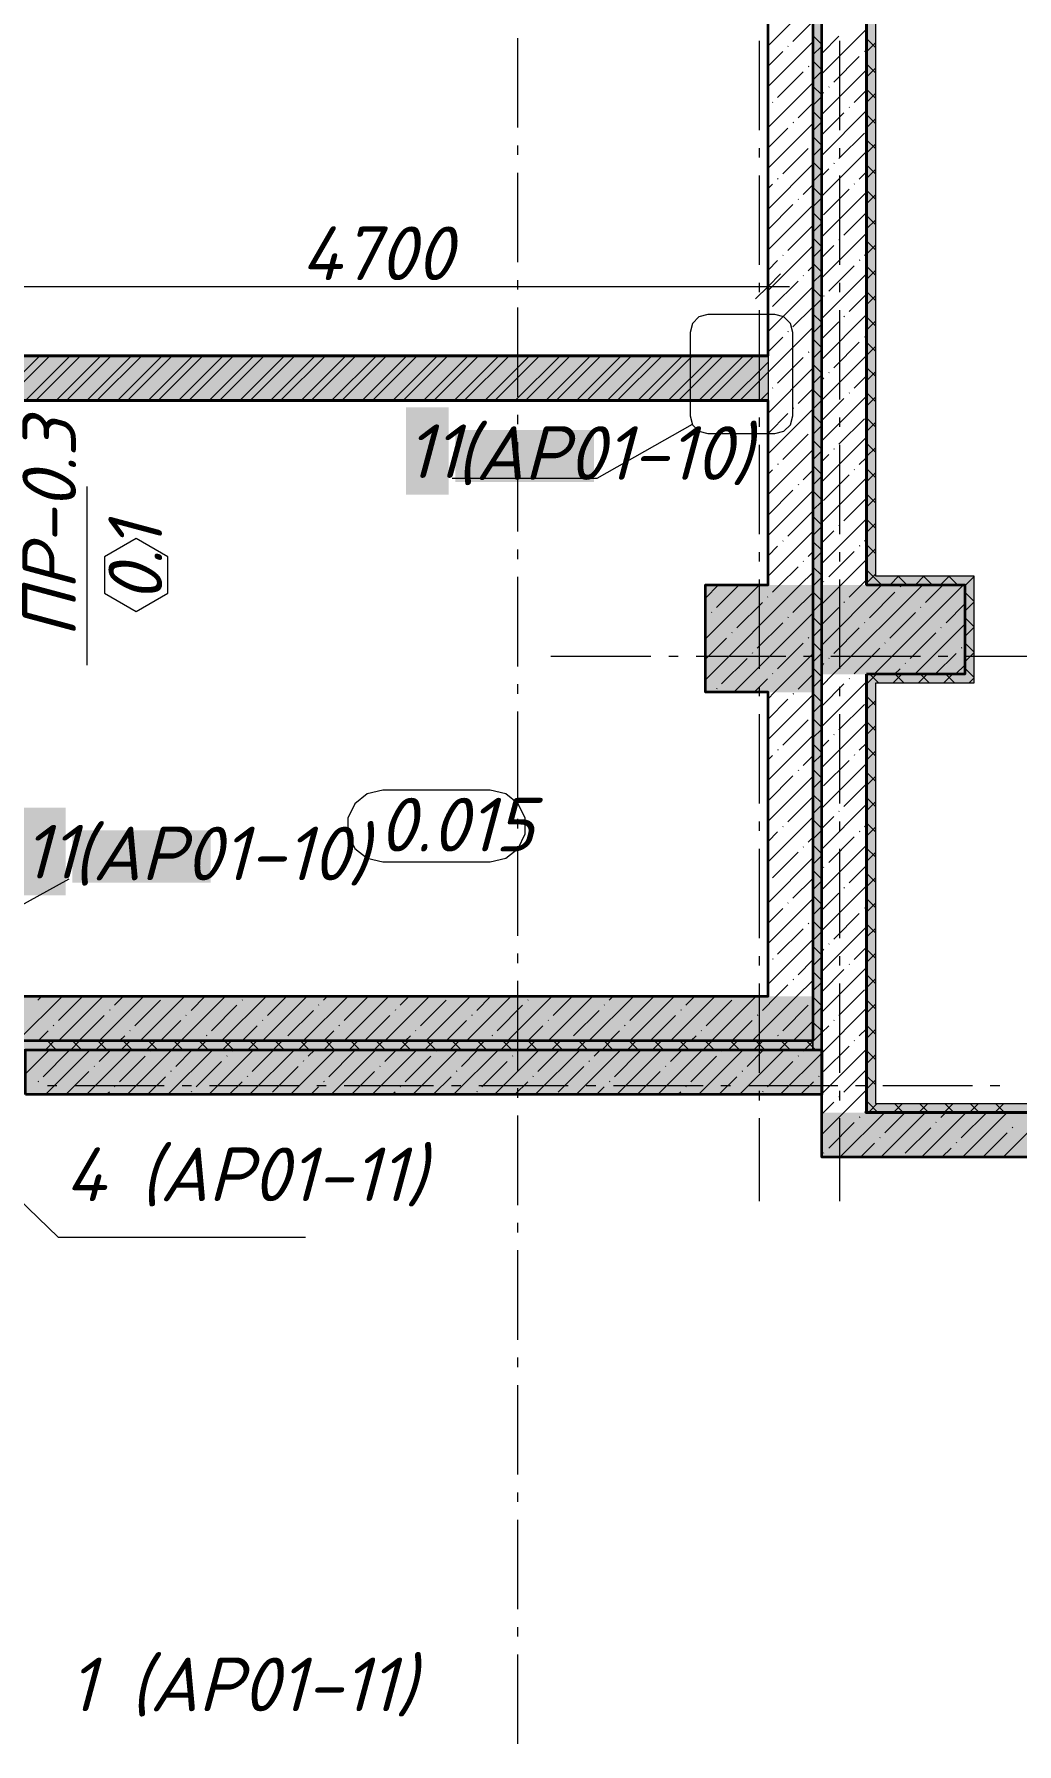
# Model space of a CAD drawing. Header units: millimetres. Extents: x -81576 to 1046824, y -248937 to 691537.
# Drawn here: x 145634 to 151126, y 660662 to 670219 of the extents above; entities that cross this region are included whole.
import ezdxf

# ---------------------------------------------------------------- set-up
doc = ezdxf.new("R2010")
doc.units = ezdxf.units.MM
doc.layers.add('PDF _Геометрия', color=7, linetype='Continuous', true_color=0x1d1d1d)
doc.layers.add('PDF _Сплошная заливка', color=7, linetype='Continuous', true_color=0xffffff)
doc.layers.add('PDF _Текст', color=7, linetype='Continuous')
doc.styles.add('PDF ISOCPEUR Italic', font='isocpeui.ttf')

msp = doc.modelspace()

# ---------------------------------------------------------------- hatches: boundary and pattern name
at = {"layer": 'PDF _Сплошная заливка', "true_color": 0x636466, "transparency": 33554559}
for points in [[(149986, 664541.1), (150036, 664541.1), (150036, 682191.1), (149986, 682191.1)], [(150336, 667140.8), (150336, 672041.1), (150286, 672041.1), (150286, 667140.8)], [(149736, 668171.1), (149736, 668421.1), (145036, 668421.1), (145036, 668171.1)], [(150336, 667140.8), (150886, 667140.8), (150886, 667190.8), (150336, 667190.8)], [(149386, 666540.8), (149986, 666540.8), (149986, 667140.8), (149386, 667140.8)], [(150836, 666640.8), (150836, 667140.8), (150036, 667140.8), (150036, 666640.8)], [(150886, 666590.8), (150886, 667140.8), (150836, 667140.8), (150836, 666590.8)], [(150836, 666590.8), (150836, 666640.8), (150286, 666640.8), (150286, 666590.8)], [(150336, 664241.1), (150336, 666590.8), (150286, 666590.8), (150286, 664241.1)], [(149986, 664591.1), (149986, 664841.1), (145036, 664841.1), (145036, 664591.1)], [(149986, 664541.1), (149986, 664591.1), (145086, 664591.1), (145086, 664541.1)], [(150036, 664291.1), (150036, 664541.1), (145586, 664541.1), (145586, 664291.1)], [(150286, 664191.1), (156086, 664191.1), (156086, 664241.1), (150286, 664241.1)], [(157461, 663941.1), (157461, 664191.1), (150036, 664191.1), (150036, 663941.1)]]:
    msp.add_hatch(color=251, dxfattribs=at).paths.add_polyline_path(points)

# ---------------------------------------------------------------- linework, layer by layer
at = {"layer": 'PDF _Геометрия', "color": 7, "lineweight": 35}
for points in [[(156086, 664241.1), (156086, 666631.1), (156336, 666631.1), (156336, 664191.1), (157336, 664191.1), (157336, 666631.1), (157586, 666631.1), (157586, 664191.1), (163086, 664191.1), (163086, 663941.1), (157461, 663941.1), (150036, 663941.1), (150036, 664191.1), (150036, 666640.8), (150036, 667140.8), (150036, 682440.8)], [(149736, 668421.1), (149736, 681841.1), (149986, 681841.1), (149986, 667140.8), (149986, 666540.8), (149986, 664841.1), (149986, 664591.1), (145036, 664591.1), (145036, 664541.1), (145036, 664291.1), (142386, 664291.1), (142386, 664541.1), (144786, 664541.1), (144786, 664841.1)], [(150286, 672041.1), (150286, 667140.8), (150836, 667140.8), (150836, 666640.8), (150286, 666640.8)], [(145036, 664841.1), (149736, 664841.1), (149736, 666540.8), (149386, 666540.8), (149386, 667140.8), (149736, 667140.8), (149736, 668171.1)], [(150286, 666590.8), (150286, 664241.1)], [(150286, 664191.1), (156086, 664191.1)]]:
    msp.add_lwpolyline(points, dxfattribs=at)
at = {"layer": 'PDF _Геометрия', "color": 7, "lineweight": 13}
for points in [[(150036, 664541.1), (149986, 664541.1), (149986, 682191.1), (150036, 682191.1)], [(145086, 664541.1), (145086, 664591.1), (149986, 664591.1), (149986, 664541.1)]]:
    msp.add_lwpolyline(points, close=True, dxfattribs=at)
for points in [[(150336, 674491.1), (150336, 672641.1), (150886, 672641.1), (150886, 672591.1), (150886, 672041.1), (150836, 672041.1), (150336, 672041.1), (150336, 667190.8), (150886, 667190.8), (150886, 667140.8), (150886, 666590.8), (150836, 666590.8), (150336, 666590.8), (150336, 664241.1), (156086, 664241.1), (156086, 666881.1), (156586, 666881.1), (156586, 666931.1), (156586, 667440.8), (157086, 667440.8), (157086, 666881.1)], [(150286, 666640.8), (150836, 666640.8), (150836, 667140.8), (150336, 667140.8), (150286, 667140.8)]]:
    msp.add_lwpolyline(points, dxfattribs=at)
at = {"layer": 'PDF _Геометрия', "color": 7, "lineweight": 40}
for points in [[(150286, 667140.8), (150286, 672041.1), (150286, 672091.1)], [(156086, 664241.1), (156086, 664191.1), (150286, 664191.1), (150286, 664241.1), (150286, 666590.8), (150286, 666640.8)]]:
    msp.add_lwpolyline(points, dxfattribs=at)
at = {"layer": 'PDF _Геометрия', "lineweight": 9}
for points in [[(149986, 670404.2), (149736, 670154.2)], [(149986, 670290.2), (149875.1, 670179.3)], [(150286, 670248), (150036, 669998)], [(149986, 670176.1), (149736, 669926.1)], [(149849, 670153.1), (149846.6, 670150.8)], [(149986, 670212.3), (150036, 670162.3)], [(150036, 670153.2), (149986, 670103.2)], [(150131.7, 670207.8), (150036, 670112.1)], [(150286, 670195.2), (150336, 670145.2)], [(150336, 670170.3), (150286, 670120.3)], [(149818.1, 670122.3), (149736, 670040.2)], [(149986, 670070.9), (150036, 670020.9)], [(150245.8, 670093.7), (150103.2, 669951.2)], [(150276.7, 670124.6), (150274.3, 670122.3)], [(149932.1, 670008.2), (149789.6, 669865.6)], [(149963, 670039.1), (149960.7, 670036.7)], [(150036, 670011.7), (149986, 669961.8)], [(150286, 670019.9), (150036, 669769.9)], [(150286, 670053.8), (150336, 670003.8)], [(150336, 670028.9), (150286, 669978.9)], [(149986, 669948), (149736, 669698)], [(149986, 669929.5), (150036, 669879.5)], [(150036, 669870.3), (149986, 669820.3)], [(150046.2, 669894.2), (150036, 669884)], [(150077.1, 669925), (150074.7, 669922.7)], [(150286, 669905.9), (150217.3, 669837.1)], [(150286, 669912.3), (150336, 669862.3)], [(150336, 669887.5), (150286, 669837.5)], [(149763.4, 669839.5), (149761.1, 669837.1)], [(149986, 669834), (149903.6, 669751.6)], [(149986, 669788.1), (150036, 669738.1)], [(150286, 669791.8), (150036, 669541.8)], [(150160.2, 669780.1), (150036, 669655.9)], [(150191.1, 669811), (150188.8, 669808.6)], [(150286, 669770.9), (150336, 669720.9)], [(149986, 669719.9), (149736, 669469.9)], [(149846.6, 669694.6), (149736, 669584)], [(149877.5, 669725.4), (149875.1, 669723.1)], [(150036, 669728.9), (149986, 669678.9)], [(150336, 669746.1), (150286, 669696.1)], [(149960.7, 669580.5), (149818.1, 669438)], [(149986, 669646.6), (150036, 669596.6)], [(150036, 669587.5), (149986, 669537.5)], [(150274.3, 669666.1), (150131.7, 669523.5)], [(150286, 669629.5), (150336, 669579.5)], [(150336, 669604.6), (150286, 669554.6)], [(149986, 669491.8), (149736, 669241.8)], [(149986, 669505.2), (150036, 669455.2)], [(150286, 669563.7), (150036, 669313.7)], [(150105.6, 669497.3), (150103.2, 669495)], [(150286, 669488.1), (150336, 669438.1)], [(149792, 669411.8), (149789.6, 669409.4)], [(150036, 669446.1), (149986, 669396.1)], [(150074.7, 669466.5), (150036, 669427.8)], [(150286, 669449.7), (150245.8, 669409.4)], [(150336, 669463.2), (150286, 669413.2)], [(149761.1, 669380.9), (149736, 669355.9)], [(149906, 669297.8), (149903.6, 669295.4)], [(149986, 669377.8), (149932.1, 669323.9)], [(149986, 669363.8), (150036, 669313.8)], [(150036, 669304.6), (149986, 669254.6)], [(150286, 669335.6), (150036, 669085.6)], [(150188.8, 669352.4), (150046.2, 669209.9)], [(150219.6, 669383.3), (150217.3, 669380.9)], [(150286, 669346.6), (150336, 669296.6)], [(150336, 669321.8), (150286, 669271.8)], [(149875.1, 669266.9), (149736, 669127.8)], [(149986, 669263.7), (149736, 669013.7)], [(149986, 669222.4), (150036, 669172.4)], [(150286, 669221.6), (150160.2, 669095.8)], [(150286, 669205.2), (150336, 669155.2)], [(149986, 669149.7), (149846.6, 669010.3)], [(150036, 669163.2), (149986, 669113.2)], [(150286, 669107.5), (150036, 668857.5)], [(150336, 669180.4), (150286, 669130.4)], [(149986, 669035.6), (149736, 668785.6)], [(149986, 669081), (150036, 669031)], [(150036, 669021.8), (149986, 668971.8)], [(150103.2, 669038.8), (150036, 668971.6)], [(150134.1, 669069.7), (150131.7, 669067.3)], [(150286, 669063.8), (150336, 669013.8)], [(150336, 669039), (150286, 668989)], [(149789.6, 668953.2), (149736, 668899.7)], [(149820.5, 668984.1), (149818.1, 668981.8)], [(149986, 668921.6), (149960.7, 668896.2)], [(149986, 668939.5), (150036, 668889.5)], [(150217.3, 668924.7), (150074.7, 668782.2)], [(150248.1, 668955.6), (150245.8, 668953.2)], [(150286, 668993.5), (150274.3, 668981.8)], [(150286, 668922.4), (150336, 668872.4)], [(149903.6, 668839.2), (149761.1, 668696.6)], [(149934.5, 668870.1), (149932.1, 668867.7)], [(150036, 668880.4), (149986, 668830.4)], [(150286, 668879.4), (150036, 668629.4)], [(150336, 668897.5), (150286, 668847.5)], [(149986, 668807.5), (149736, 668557.5)], [(149986, 668798.1), (150036, 668748.1)], [(150036, 668739), (149986, 668689)], [(150048.6, 668756), (150046.2, 668753.7)], [(150286, 668765.4), (150188.8, 668668.1)], [(150286, 668781), (150336, 668731)], [(150336, 668756.1), (150286, 668706.1)], [(149986, 668693.5), (149875.1, 668582.6)], [(149986, 668656.7), (150036, 668606.7)], [(150286, 668651.3), (150036, 668401.3)], [(150162.6, 668642), (150160.2, 668639.6)], [(150286, 668639.5), (150336, 668589.5)], [(149986, 668579.4), (149736, 668329.4)], [(149849, 668556.4), (149846.6, 668554.1)], [(150036, 668597.5), (149986, 668547.5)], [(150131.7, 668611.1), (150036, 668515.4)], [(150276.7, 668527.9), (150274.3, 668525.6)], [(150336, 668614.7), (150286, 668564.7)], [(149818.1, 668525.6), (149736, 668443.5)], [(149963, 668442.4), (149960.7, 668440)], [(149986, 668515.3), (150036, 668465.3)], [(150036, 668456.1), (149986, 668406.1)], [(150245.8, 668497), (150103.2, 668354.5)], [(150286, 668498.1), (150336, 668448.1)], [(150336, 668473.3), (150286, 668423.3)], [(149986, 668351.3), (149736, 668101.3)], [(149932.1, 668411.5), (149789.6, 668268.9)], [(149986, 668373.9), (150036, 668323.9)], [(150286, 668423.2), (150036, 668173.2)], [(150286, 668356.7), (150336, 668306.7)], [(149763.4, 668242.8), (149761.1, 668240.4)], [(150036, 668314.7), (149986, 668264.7)], [(150046.2, 668297.5), (150036, 668287.3)], [(150077.1, 668328.3), (150074.7, 668326)], [(150286, 668309.2), (150217.3, 668240.4)], [(150336, 668331.8), (150286, 668281.9)], [(149986, 668237.3), (149903.6, 668154.9)], [(149986, 668232.4), (150036, 668182.4)], [(150036, 668173.3), (149986, 668123.3)], [(150286, 668195.1), (150036, 667945.1)], [(150160.2, 668183.4), (150036, 668059.2)], [(150191.1, 668214.3), (150188.8, 668211.9)], [(150286, 668215.3), (150336, 668165.3)], [(150336, 668190.4), (150286, 668140.4)], [(149986, 668123.2), (149736, 667873.2)], [(149846.6, 668097.9), (149736, 667987.3)], [(149877.5, 668128.8), (149875.1, 668126.4)], [(149986, 668091), (150036, 668041)], [(150274.3, 668069.4), (150131.7, 667926.8)], [(150286, 668073.9), (150336, 668023.9)], [(149960.7, 667983.8), (149818.1, 667841.3)], [(150036, 668031.8), (149986, 667981.8)], [(150286, 667967), (150036, 667717)], [(150336, 668049), (150286, 667999)], [(149986, 667895.1), (149736, 667645.1)], [(149986, 667949.6), (150036, 667899.6)], [(150036, 667890.4), (149986, 667840.4)], [(150074.7, 667869.8), (150036, 667831.1)], [(150105.6, 667900.7), (150103.2, 667898.3)], [(150286, 667932.4), (150336, 667882.4)], [(150336, 667907.6), (150286, 667857.6)], [(149761.1, 667784.2), (149736, 667759.2)], [(149792, 667815.1), (149789.6, 667812.8)], [(149986, 667781.1), (149932.1, 667727.2)], [(149986, 667808.2), (150036, 667758.2)], [(150219.6, 667786.6), (150217.3, 667784.2)], [(150286, 667853), (150245.8, 667812.8)], [(150286, 667791), (150336, 667741)], [(150336, 667766.2), (150286, 667716.2)], [(149875.1, 667670.2), (149736, 667531.1)], [(149906, 667701.1), (149903.6, 667698.7)], [(150036, 667749), (149986, 667699)], [(150286, 667738.9), (150036, 667488.9)], [(150188.8, 667755.7), (150046.2, 667613.2)], [(149986, 667667), (149736, 667417)], [(149986, 667666.7), (150036, 667616.7)], [(150036, 667607.6), (149986, 667557.6)], [(150286, 667624.9), (150160.2, 667499.1)], [(150286, 667649.6), (150336, 667599.6)], [(150336, 667624.7), (150286, 667574.7)], [(149986, 667553), (149846.6, 667413.6)], [(149986, 667525.3), (150036, 667475.3)], [(150286, 667510.8), (150036, 667260.8)], [(150286, 667508.2), (150336, 667458.2)], [(150336, 667483.3), (150286, 667433.3)], [(149986, 667438.9), (149736, 667188.9)], [(149820.5, 667387.4), (149818.1, 667385.1)], [(150036, 667466.2), (149986, 667416.2)], [(149986, 667383.9), (150036, 667333.9)], [(150103.2, 667442.1), (150036, 667374.9)], [(150134.1, 667473), (150131.7, 667470.6)], [(150286, 667396.8), (150274.3, 667385.1)], [(149789.6, 667356.6), (149736, 667303)], [(149986, 667324.9), (149960.7, 667299.5)], [(150036, 667324.7), (149986, 667274.7)], [(150217.3, 667328), (150074.7, 667185.5)], [(150248.1, 667358.9), (150245.8, 667356.6)], [(150286, 667366.7), (150336, 667316.7)], [(150336, 667341.9), (150286, 667291.9)], [(149986, 667210.8), (149915.9, 667140.8), (149386, 666610.8)], [(149903.6, 667242.5), (149801.9, 667140.8), (149761.1, 667099.9)], [(149934.5, 667273.4), (149932.1, 667271)], [(149986, 667242.5), (150036, 667192.5)], [(150286, 667282.7), (150144, 667140.8), (150036, 667032.7)], [(150286, 667225.3), (150336, 667175.3), (150370.6, 667140.8)], [(150336, 667200.5), (150286, 667150.5)], [(150467.7, 667190.8), (150417.7, 667140.8)], [(150462, 667190.8), (150512, 667140.8)], [(150609.1, 667190.8), (150559.1, 667140.8)], [(150603.4, 667190.8), (150653.4, 667140.8)], [(150750.6, 667190.8), (150700.6, 667140.8)], [(150744.8, 667190.8), (150794.8, 667140.8)], [(149459.7, 667140.8), (149386, 667067)], [(149687.8, 667140.8), (149386, 666838.9)], [(149573.8, 667140.8), (149447.4, 667014.4)], [(149986, 667096.8), (149875.1, 666985.9)], [(150036, 667183.3), (149986, 667133.3)], [(149986, 667101.1), (150036, 667051.1)], [(150600.2, 667140.8), (150100.2, 666640.8), (150036, 666576.5)], [(150372.1, 667140.8), (150036, 666804.6)], [(150048.6, 667159.3), (150046.2, 667157)], [(150286, 667168.7), (150258.1, 667140.8), (150188.8, 667071.4)], [(150445.4, 667099.9), (150302.8, 666957.4)], [(150828.3, 667140.8), (150328.3, 666640.8)], [(150476.2, 667130.8), (150473.9, 667128.5)], [(150714.3, 667140.8), (150616.4, 667042.9)], [(150886, 667184.8), (150842, 667140.8), (150836, 667134.8)], [(150836, 667099.6), (150886, 667049.6)], [(149704, 667042.9), (149561.5, 666900.4)], [(149734.9, 667073.8), (149732.6, 667071.4)], [(150036, 667041.9), (149986, 666991.9)], [(150131.7, 667014.4), (150036, 666918.7)], [(150162.6, 667045.3), (150160.2, 667042.9)], [(150590.3, 667016.8), (150587.9, 667014.4)], [(150836, 667034.4), (150730.5, 666928.9)], [(150886, 667043.4), (150836, 666993.4)], [(149390.4, 666957.4), (149386, 666953)], [(149421.3, 666988.3), (149418.9, 666985.9)], [(149986, 666982.7), (149544, 666540.8)], [(149818.1, 666928.9), (149675.5, 666786.3)], [(149849, 666959.8), (149846.6, 666957.4)], [(149986, 666959.6), (150036, 666909.6)], [(150276.7, 666931.2), (150274.3, 666928.9)], [(150559.4, 666985.9), (150416.9, 666843.3)], [(150836, 666920.3), (150556.4, 666640.8)], [(150704.3, 666902.7), (150702, 666900.4)], [(150836, 666958.2), (150886, 666908.2)], [(149504.5, 666843.3), (149386, 666724.9)], [(149535.3, 666874.2), (149533, 666871.8)], [(149932.1, 666814.8), (149789.6, 666672.3)], [(149963, 666845.7), (149960.7, 666843.3)], [(150036, 666900.5), (149986, 666850.5)], [(149986, 666818.2), (150036, 666768.2)], [(150245.8, 666900.4), (150103.2, 666757.8)], [(150390.7, 666817.2), (150388.3, 666814.8)], [(150673.5, 666871.8), (150530.9, 666729.3)], [(150886, 666902), (150836, 666851.9)], [(150836, 666816.7), (150886, 666766.7)], [(149618.5, 666729.3), (149475.9, 666586.7)], [(149649.4, 666760.2), (149647, 666757.8)], [(149986, 666754.6), (149772.1, 666540.8), (149736, 666504.6)], [(150036, 666759.1), (149986, 666709.1)], [(150077.1, 666731.7), (150074.7, 666729.3)], [(150359.8, 666786.3), (150217.3, 666643.7)], [(150787.5, 666757.8), (150670.5, 666640.8)], [(150818.4, 666788.7), (150816, 666786.3)], [(150886, 666760.5), (150836, 666710.5)], [(149763.4, 666646.1), (149761.1, 666643.7)], [(149986, 666640.6), (149903.6, 666558.2)], [(149986, 666676.8), (150036, 666626.8)], [(150036, 666617.6), (149986, 666567.6)], [(150046.2, 666700.8), (150036, 666690.6)], [(150191.1, 666617.6), (150188.8, 666615.2)], [(150342, 666640.8), (150292, 666590.8), (150286, 666584.8)], [(150304.9, 666640.8), (150354.9, 666590.8)], [(150483.4, 666640.8), (150433.4, 666590.8)], [(150473.9, 666672.3), (150442.4, 666640.8)], [(150446.3, 666640.8), (150496.3, 666590.8)], [(150504.8, 666703.1), (150502.4, 666700.8)], [(150624.8, 666640.8), (150574.8, 666590.8)], [(150587.7, 666640.8), (150637.7, 666590.8)], [(150766.2, 666640.8), (150716.2, 666590.8)], [(150729.2, 666640.8), (150779.2, 666590.8)], [(150836, 666692.2), (150784.5, 666640.8)], [(150836, 666675.3), (150886, 666625.3)], [(150886, 666619.1), (150857.7, 666590.8)], [(149449.8, 666560.6), (149447.4, 666558.2)], [(149732.6, 666615.2), (149658.1, 666540.8)], [(149986, 666526.5), (149736, 666276.5)], [(149877.5, 666532.1), (149875.1, 666529.7)], [(149986, 666535.4), (150036, 666485.4)], [(150286, 666598.4), (150036, 666348.4)], [(150160.2, 666586.7), (150036, 666462.5)], [(149846.6, 666501.2), (149736, 666390.6)], [(150036, 666476.2), (149986, 666426.2)], [(150274.3, 666472.7), (150131.7, 666330.1)], [(150286, 666518.2), (150336, 666468.2)], [(150336, 666493.4), (150286, 666443.4)], [(149960.7, 666387.1), (149818.1, 666244.6)], [(149986, 666394), (150036, 666344)], [(150036, 666334.8), (149986, 666284.8)], [(150286, 666370.3), (150036, 666120.3)], [(150286, 666376.8), (150336, 666326.8)], [(150336, 666351.9), (150286, 666302)], [(149986, 666298.4), (149736, 666048.4)], [(149986, 666252.5), (150036, 666202.5)], [(150074.7, 666273.1), (150036, 666234.4)], [(150105.6, 666304), (150103.2, 666301.6)], [(150286, 666256.3), (150245.8, 666216.1)], [(150286, 666235.4), (150336, 666185.4)], [(149761.1, 666187.5), (149736, 666162.5)], [(149792, 666218.4), (149789.6, 666216.1)], [(149986, 666184.4), (149932.1, 666130.5)], [(150036, 666193.4), (149986, 666143.4)], [(150286, 666142.2), (150036, 665892.2)], [(150188.8, 666159), (150046.2, 666016.5)], [(150219.6, 666189.9), (150217.3, 666187.5)], [(150336, 666210.5), (150286, 666160.5)], [(149875.1, 666073.5), (149736, 665934.4)], [(149986, 666070.3), (149736, 665820.3)], [(149906, 666104.4), (149903.6, 666102)], [(149986, 666111.1), (150036, 666061.1)], [(150036, 666052), (149986, 666001.9)], [(150286, 666094), (150336, 666044)], [(150336, 666069.1), (150286, 666019.1)], [(149986, 665956.3), (149846.6, 665816.9)], [(149986, 665969.7), (150036, 665919.7)], [(150286, 666028.2), (150160.2, 665902.4)], [(150286, 665952.5), (150336, 665902.5)], [(150036, 665910.5), (149986, 665860.5)], [(150286, 665914.1), (150036, 665664.1)], [(150134.1, 665876.3), (150131.7, 665873.9)], [(150336, 665927.7), (150286, 665877.7)], [(149986, 665842.2), (149736, 665592.2)], [(149789.6, 665759.9), (149736, 665706.3)], [(149820.5, 665790.7), (149818.1, 665788.4)], [(149986, 665828.3), (150036, 665778.3)], [(150036, 665769.1), (149986, 665719.1)], [(150103.2, 665845.4), (150036, 665778.2)], [(150248.1, 665762.2), (150245.8, 665759.9)], [(150286, 665800.1), (150274.3, 665788.4)], [(150286, 665811.1), (150336, 665761.1)], [(150336, 665786.3), (150286, 665736.3)], [(149934.5, 665676.7), (149932.1, 665674.3)], [(149986, 665728.2), (149960.7, 665702.8)], [(149986, 665686.8), (150036, 665636.8)], [(150286, 665686), (150036, 665436)], [(150217.3, 665731.4), (150074.7, 665588.8)], [(150286, 665669.7), (150336, 665619.7)], [(149986, 665614.1), (149736, 665364.1)], [(149903.6, 665645.8), (149761.1, 665503.3)], [(150036, 665627.7), (149986, 665577.7)], [(150286, 665572), (150188.8, 665474.7)], [(150336, 665644.8), (150286, 665594.8)], [(149986, 665500.1), (149875.1, 665389.2)], [(149986, 665545.4), (150036, 665495.4)], [(150036, 665486.3), (149986, 665436.3)], [(150048.6, 665562.6), (150046.2, 665560.3)], [(150286, 665528.3), (150336, 665478.3)], [(150336, 665503.4), (150286, 665453.4)], [(149986, 665386), (149736, 665136)], [(149986, 665404), (150036, 665354)], [(150286, 665457.9), (150036, 665207.9)], [(150131.7, 665417.7), (150036, 665322)], [(150162.6, 665448.6), (150160.2, 665446.2)], [(150286, 665386.8), (150336, 665336.8)], [(149818.1, 665332.2), (149736, 665250.1)], [(149849, 665363.1), (149846.6, 665360.7)], [(150036, 665344.8), (149986, 665294.8)], [(150245.8, 665303.7), (150103.2, 665161.1)], [(150276.7, 665334.5), (150274.3, 665332.2)], [(150336, 665362), (150286, 665312)], [(149932.1, 665218.1), (149789.6, 665075.6)], [(149963, 665249), (149960.7, 665246.6)], [(149986, 665262.6), (150036, 665212.6)], [(150036, 665203.4), (149986, 665153.4)], [(150286, 665229.8), (150036, 664979.8)], [(150286, 665245.4), (150336, 665195.4)], [(150336, 665220.6), (150286, 665170.6)], [(149986, 665157.9), (149736, 664907.9)], [(149986, 665121.2), (150036, 665071.2)], [(150046.2, 665104.1), (150036, 665093.9)], [(150077.1, 665135), (150074.7, 665132.6)], [(150286, 665115.8), (150217.3, 665047.1)], [(150286, 665104), (150336, 665054)], [(149763.4, 665049.4), (149761.1, 665047.1)], [(149986, 665043.9), (149903.6, 664961.5)], [(150036, 665062), (149986, 665012)], [(150286, 665001.7), (150036, 664751.7)], [(150191.1, 665020.9), (150188.8, 665018.5)], [(150336, 665079.2), (150286, 665029.2)], [(149986, 664929.8), (149897.3, 664841.1), (149647.3, 664591.1)], [(149846.6, 664904.5), (149783.2, 664841.1), (149704, 664761.9)], [(149877.5, 664935.4), (149875.1, 664933)], [(149986, 664979.7), (150036, 664929.7)], [(150036, 664920.6), (149986, 664870.6)], [(150160.2, 664990), (150036, 664865.8)], [(150286, 664962.6), (150336, 664912.6)], [(150336, 664937.7), (150286, 664887.7)], [(145791.5, 664841.1), (145541.5, 664591.1)], [(145677.4, 664841.1), (145655.3, 664819)], [(145905.5, 664841.1), (145769.3, 664704.9)], [(146019.6, 664841.1), (145769.6, 664591.1)], [(146247.7, 664841.1), (145997.7, 664591.1)], [(146133.6, 664841.1), (146083, 664790.4)], [(146339.6, 664819), (146197, 664676.4)], [(146475.8, 664841.1), (146225.8, 664591.1)], [(146703.9, 664841.1), (146453.9, 664591.1)], [(146589.8, 664841.1), (146510.7, 664761.9)], [(146932, 664841.1), (146682, 664591.1)], [(146798.2, 664821.3), (146795.8, 664819)], [(147160.1, 664841.1), (146910.1, 664591.1)], [(147046, 664841.1), (146938.3, 664733.4)], [(147388.2, 664841.1), (147138.2, 664591.1)], [(147274.1, 664841.1), (147252, 664819)], [(147502.2, 664841.1), (147366, 664704.9)], [(147616.3, 664841.1), (147366.3, 664591.1)], [(147844.4, 664841.1), (147594.4, 664591.1)], [(147730.3, 664841.1), (147679.7, 664790.4)], [(147936.3, 664819), (147793.7, 664676.4)], [(148072.5, 664841.1), (147822.5, 664591.1)], [(148300.6, 664841.1), (148050.6, 664591.1)], [(148186.5, 664841.1), (148107.4, 664761.9)], [(148528.7, 664841.1), (148278.7, 664591.1)], [(148394.8, 664821.3), (148392.5, 664819)], [(148756.8, 664841.1), (148506.8, 664591.1)], [(148642.7, 664841.1), (148535, 664733.4)], [(148984.9, 664841.1), (148734.9, 664591.1)], [(148870.8, 664841.1), (148848.7, 664819)], [(149098.9, 664841.1), (148962.7, 664704.9)], [(149213, 664841.1), (148963, 664591.1)], [(149441.1, 664841.1), (149191.1, 664591.1)], [(149327, 664841.1), (149276.4, 664790.4)], [(149533, 664819), (149390.4, 664676.4)], [(149669.2, 664841.1), (149419.2, 664591.1)], [(149986, 664838.3), (150036, 664788.3)], [(150274.3, 664876), (150131.7, 664733.4)], [(150286, 664821.2), (150336, 664771.2)], [(146026, 664733.4), (145883.6, 664591.1)], [(146056.8, 664764.3), (146054.5, 664761.9)], [(146453.6, 664704.9), (146339.8, 664591.1)], [(146484.5, 664735.8), (146482.2, 664733.4)], [(146767.3, 664790.4), (146624.7, 664647.9)], [(146912.2, 664707.3), (146909.8, 664704.9)], [(147195, 664761.9), (147052.4, 664619.4)], [(147225.8, 664792.8), (147223.5, 664790.4)], [(147622.6, 664733.4), (147480.3, 664591.1)], [(147653.5, 664764.3), (147651.2, 664761.9)], [(148050.3, 664704.9), (147936.5, 664591.1)], [(148081.2, 664735.8), (148078.8, 664733.4)], [(148364, 664790.4), (148221.4, 664647.9)], [(148508.9, 664707.3), (148506.5, 664704.9)], [(148791.7, 664761.9), (148649.1, 664619.4)], [(148822.5, 664792.8), (148820.2, 664790.4)], [(149219.3, 664733.4), (149077, 664591.1)], [(149250.2, 664764.3), (149247.8, 664761.9)], [(149647, 664704.9), (149533.2, 664591.1)], [(149677.9, 664735.8), (149675.5, 664733.4)], [(150286, 664773.6), (150036, 664523.7), (149803.5, 664291.1)], [(149960.7, 664790.4), (149818.1, 664647.9)], [(150036, 664779.2), (149986, 664729.2)], [(150105.6, 664707.3), (150103.2, 664704.9)], [(150336, 664796.3), (150286, 664746.3)], [(145712.3, 664647.9), (145655.5, 664591.1)], [(145743.2, 664678.8), (145740.8, 664676.4)], [(146140, 664619.4), (146111.7, 664591.1)], [(146170.9, 664650.3), (146168.5, 664647.9)], [(146598.6, 664621.7), (146596.2, 664619.4)], [(146881.3, 664676.4), (146796, 664591.1)], [(147309, 664647.9), (147252.2, 664591.1)], [(147339.9, 664678.8), (147337.5, 664676.4)], [(147736.7, 664619.4), (147708.4, 664591.1)], [(147767.6, 664650.3), (147765.2, 664647.9)], [(148195.3, 664621.7), (148192.9, 664619.4)], [(148478, 664676.4), (148392.7, 664591.1)], [(148905.7, 664647.9), (148848.9, 664591.1)], [(148936.6, 664678.8), (148934.2, 664676.4)], [(149333.4, 664619.4), (149305.1, 664591.1)], [(149364.3, 664650.3), (149361.9, 664647.9)], [(149792, 664621.7), (149789.6, 664619.4)], [(149986, 664701.7), (149875.4, 664591.1)], [(150036, 664637.7), (149986, 664587.7), (149939.4, 664541.1)], [(149986, 664696.9), (150036, 664646.9)], [(150074.7, 664676.4), (150036, 664637.7)], [(150286, 664659.6), (150245.8, 664619.4)], [(150286, 664679.7), (150336, 664629.7)], [(150336, 664654.9), (150286, 664604.9)], [(145719.6, 664541.1), (145586, 664407.5), (145219.6, 664041.1)], [(145826.4, 664533.8), (145683.8, 664391.3)], [(145746.7, 664591.1), (145696.7, 664541.1)], [(145947.7, 664541.1), (145697.7, 664291.1)], [(145707.7, 664591.1), (145757.7, 664541.1)], [(145888.2, 664591.1), (145838.2, 664541.1)], [(145849.2, 664591.1), (145899.2, 664541.1)], [(146175.8, 664541.1), (145925.8, 664291.1)], [(146029.6, 664591.1), (145979.6, 664541.1)], [(145990.6, 664591.1), (146040.6, 664541.1)], [(146061.7, 664541.1), (145997.4, 664476.8)], [(146171, 664591.1), (146121, 664541.1)], [(146132, 664591.1), (146182, 664541.1)], [(146403.9, 664541.1), (146153.9, 664291.1)], [(146312.4, 664591.1), (146262.4, 664541.1)], [(146273.4, 664591.1), (146323.4, 664541.1)], [(146284.9, 664536.2), (146282.6, 664533.8)], [(146632, 664541.1), (146382, 664291.1)], [(146453.8, 664591.1), (146403.8, 664541.1)], [(146414.8, 664591.1), (146464.8, 664541.1)], [(146517.9, 664541.1), (146425.1, 664448.3)], [(146595.3, 664591.1), (146545.3, 664541.1)], [(146556.3, 664591.1), (146606.3, 664541.1)], [(146860.1, 664541.1), (146610.1, 664291.1)], [(146736.7, 664591.1), (146686.7, 664541.1)], [(146697.7, 664591.1), (146747.7, 664541.1)], [(146746, 664541.1), (146738.8, 664533.8)], [(146878.1, 664591.1), (146828.1, 664541.1)], [(147088.2, 664541.1), (146838.2, 664291.1)], [(146839.1, 664591.1), (146889.1, 664541.1)], [(146974.1, 664541.1), (146852.8, 664419.8)], [(147019.5, 664591.1), (146969.5, 664541.1)], [(146980.5, 664591.1), (147030.5, 664541.1)], [(147026.3, 664593.2), (147024.1, 664591.1)], [(147316.3, 664541.1), (147066.3, 664291.1)], [(147161, 664591.1), (147111, 664541.1)], [(147121.9, 664591.1), (147171.9, 664541.1)], [(147202.2, 664541.1), (147166.4, 664505.3)], [(147302.4, 664591.1), (147252.4, 664541.1)], [(147263.4, 664591.1), (147313.4, 664541.1)], [(147423.1, 664533.8), (147280.5, 664391.3)], [(147544.4, 664541.1), (147294.4, 664291.1)], [(147443.8, 664591.1), (147393.8, 664541.1)], [(147404.8, 664591.1), (147454.8, 664541.1)], [(147772.5, 664541.1), (147522.5, 664291.1)], [(147585.2, 664591.1), (147535.2, 664541.1)], [(147546.2, 664591.1), (147596.2, 664541.1)], [(147658.4, 664541.1), (147594.1, 664476.8)], [(147726.6, 664591.1), (147676.6, 664541.1)], [(147687.6, 664591.1), (147737.6, 664541.1)], [(148000.6, 664541.1), (147750.6, 664291.1)], [(147868.1, 664591.1), (147818.1, 664541.1)], [(147829.1, 664591.1), (147879.1, 664541.1)], [(147881.6, 664536.2), (147879.3, 664533.8)], [(148009.5, 664591.1), (147959.5, 664541.1)], [(147970.5, 664591.1), (148020.5, 664541.1)], [(148228.7, 664541.1), (147978.7, 664291.1)], [(148114.6, 664541.1), (148021.8, 664448.3)], [(148150.9, 664591.1), (148100.9, 664541.1)], [(148111.9, 664591.1), (148161.9, 664541.1)], [(148456.8, 664541.1), (148206.8, 664291.1)], [(148292.3, 664591.1), (148242.3, 664541.1)], [(148253.3, 664591.1), (148303.3, 664541.1)], [(148342.7, 664541.1), (148335.5, 664533.8)], [(148433.7, 664591.1), (148383.7, 664541.1)], [(148394.7, 664591.1), (148444.7, 664541.1)], [(148684.9, 664541.1), (148434.9, 664291.1)], [(148570.8, 664541.1), (148449.5, 664419.8)], [(148575.2, 664591.1), (148525.2, 664541.1)], [(148536.2, 664591.1), (148586.2, 664541.1)], [(148622.9, 664593.2), (148620.8, 664591.1)], [(148913, 664541.1), (148663, 664291.1)], [(148716.6, 664591.1), (148666.6, 664541.1)], [(148677.6, 664591.1), (148727.6, 664541.1)], [(148798.9, 664541.1), (148763.1, 664505.3)], [(148858, 664591.1), (148808, 664541.1)], [(148819, 664591.1), (148869, 664541.1)], [(149019.7, 664533.8), (148877.2, 664391.3)], [(149141.1, 664541.1), (148891.1, 664291.1)], [(148999.4, 664591.1), (148949.4, 664541.1)], [(148960.4, 664591.1), (149010.4, 664541.1)], [(149140.9, 664591.1), (149090.9, 664541.1)], [(149101.8, 664591.1), (149151.8, 664541.1)], [(149369.2, 664541.1), (149119.2, 664291.1)], [(149255.1, 664541.1), (149190.8, 664476.8)], [(149282.3, 664591.1), (149232.3, 664541.1)], [(149243.3, 664591.1), (149293.3, 664541.1)], [(149597.3, 664541.1), (149347.3, 664291.1)], [(149423.7, 664591.1), (149373.7, 664541.1)], [(149384.7, 664591.1), (149434.7, 664541.1)], [(149478.3, 664536.2), (149475.9, 664533.8)], [(149565.1, 664591.1), (149515.1, 664541.1)], [(149526.1, 664591.1), (149576.1, 664541.1)], [(149825.4, 664541.1), (149575.4, 664291.1)], [(149711.3, 664541.1), (149618.5, 664448.3)], [(149706.5, 664591.1), (149656.5, 664541.1)], [(149667.5, 664591.1), (149717.5, 664541.1)], [(149848, 664591.1), (149798, 664541.1)], [(149809, 664591.1), (149859, 664541.1)], [(149939.4, 664541.1), (149932.1, 664533.8)], [(149950.4, 664591.1), (149986, 664555.5), (150000.4, 664541.1)], [(150286, 664545.6), (150036, 664295.6), (150031.6, 664291.1)], [(150188.8, 664562.3), (150046.2, 664419.8)], [(150219.6, 664593.2), (150217.3, 664590.9)], [(150286, 664538.3), (150336, 664488.3)], [(150336, 664513.5), (150286, 664463.5)], [(145940.4, 664419.8), (145811.7, 664291.1)], [(145971.3, 664450.7), (145968.9, 664448.3)], [(146254.1, 664505.3), (146111.5, 664362.8)], [(146399, 664422.2), (146396.6, 664419.8)], [(146681.7, 664476.8), (146539.2, 664334.2)], [(146712.6, 664507.7), (146710.2, 664505.3)], [(147109.4, 664448.3), (146966.9, 664305.7)], [(147140.3, 664479.2), (147137.9, 664476.8)], [(147537.1, 664419.8), (147408.4, 664291.1)], [(147568, 664450.7), (147565.6, 664448.3)], [(147850.7, 664505.3), (147708.2, 664362.8)], [(147995.7, 664422.2), (147993.3, 664419.8)], [(148278.4, 664476.8), (148135.9, 664334.2)], [(148309.3, 664507.7), (148306.9, 664505.3)], [(148706.1, 664448.3), (148563.6, 664305.7)], [(148737, 664479.2), (148734.6, 664476.8)], [(149133.8, 664419.8), (149005.1, 664291.1)], [(149164.7, 664450.7), (149162.3, 664448.3)], [(149447.4, 664505.3), (149304.9, 664362.8)], [(149592.4, 664422.2), (149590, 664419.8)], [(149875.1, 664476.8), (149732.6, 664334.2)], [(149906, 664507.7), (149903.6, 664505.3)], [(150286, 664431.5), (150160.2, 664305.7)], [(145657.7, 664365.1), (145655.3, 664362.8)], [(146085.3, 664336.6), (146083, 664334.2)], [(146368.1, 664391.3), (146267.9, 664291.1)], [(146795.8, 664362.8), (146724.1, 664291.1)], [(146826.7, 664393.6), (146824.3, 664391.3)], [(147223.5, 664334.2), (147180.3, 664291.1)], [(147254.4, 664365.1), (147252, 664362.8)], [(147682, 664336.6), (147679.7, 664334.2)], [(147964.8, 664391.3), (147864.6, 664291.1)], [(148392.5, 664362.8), (148320.8, 664291.1)], [(148423.4, 664393.6), (148421, 664391.3)], [(148820.2, 664334.2), (148777, 664291.1)], [(148851, 664365.1), (148848.7, 664362.8)], [(149278.7, 664336.6), (149276.4, 664334.2)], [(149561.5, 664391.3), (149461.3, 664291.1)], [(149989.2, 664362.8), (149917.5, 664291.1)], [(150020.1, 664393.6), (150017.7, 664391.3)], [(150286, 664396.9), (150336, 664346.9)], [(150336, 664372), (150286, 664322)], [(146054.5, 664305.7), (146039.8, 664291.1)], [(146513, 664308.1), (146510.7, 664305.7)], [(147651.2, 664305.7), (147636.5, 664291.1)], [(148109.7, 664308.1), (148107.4, 664305.7)], [(149247.8, 664305.7), (149233.2, 664291.1)], [(149706.4, 664308.1), (149704, 664305.7)], [(150286, 664317.5), (150159.7, 664191.1), (150036, 664067.5)], [(150103.2, 664248.7), (150045.6, 664191.1), (150036, 664181.5)], [(150134.1, 664279.6), (150131.7, 664277.2)], [(150286, 664255.5), (150300.4, 664241.1), (150350.4, 664191.1)], [(150346.5, 664241.1), (150296.5, 664191.1)], [(150487.9, 664241.1), (150437.9, 664191.1)], [(150441.8, 664241.1), (150491.8, 664191.1)], [(150629.3, 664241.1), (150579.3, 664191.1)], [(150583.2, 664241.1), (150633.2, 664191.1)], [(150770.8, 664241.1), (150720.8, 664191.1)], [(150724.6, 664241.1), (150774.6, 664191.1)], [(150912.2, 664241.1), (150862.2, 664191.1)], [(150866.1, 664241.1), (150916.1, 664191.1)], [(151053.6, 664241.1), (151003.6, 664191.1)], [(151007.5, 664241.1), (151057.5, 664191.1)], [(150217.3, 664134.7), (150074.7, 663992.1)], [(150387.8, 664191.1), (150137.8, 663941.1)], [(150248.1, 664165.5), (150245.8, 664163.2)], [(150286, 664203.4), (150274.3, 664191.7)], [(150615.9, 664191.1), (150365.9, 663941.1)], [(150501.8, 664191.1), (150388.3, 664077.6)], [(150844, 664191.1), (150594, 663941.1)], [(150675.8, 664137), (150673.5, 664134.7)], [(150729.9, 664191.1), (150702, 664163.2)], [(150958, 664191.1), (150816, 664049.1)], [(151072.1, 664191.1), (150822.1, 663941.1)], [(151300.2, 664191.1), (151050.2, 663941.1)], [(150362.2, 664051.5), (150359.8, 664049.1)], [(150645, 664106.1), (150502.4, 663963.6)], [(151072.6, 664077.6), (150936.1, 663941.1)], [(151103.5, 664108.5), (151101.1, 664106.1)], [(150048.6, 663966), (150046.2, 663963.6)], [(150331.3, 664020.6), (150251.8, 663941.1)], [(150759, 663992.1), (150708, 663941.1)], [(150789.9, 664023), (150787.5, 664020.6)]]:
    msp.add_lwpolyline(points, dxfattribs=at)
at = {"layer": 'PDF _Геометрия', "color": 7, "lineweight": 9}
for points in [[(148336, 670197), (148336, 669697)], [(149686, 670182.5), (149686, 669682.5)], [(150136, 670182.5), (150136, 669682.5)], [(148336, 669597), (148336, 669544.1)], [(149686, 669582.5), (149686, 669529.6)], [(150136, 669582.5), (150136, 669529.6)], [(148336, 669444.1), (148336, 668944.1)], [(149686, 669429.6), (149686, 668929.6)], [(150136, 669429.6), (150136, 668929.6)], [(148336, 668844.1), (148336, 668791.2)], [(149806, 668879.6), (149736, 668809.6), (149666, 668739.6)], [(149686, 668829.6), (149686, 668776.7)], [(149736, 668908.6), (149736, 668809.6), (149736, 668689.6)], [(150136, 668829.6), (150136, 668776.7)], [(144666, 668809.6), (145036, 668809.6), (149856, 668809.6)], [(148336, 668691.2), (148336, 668191.2)], [(149686, 668676.7), (149686, 668176.7)], [(150136, 668676.7), (150136, 668176.7)], [(148336, 668091.2), (148336, 668038.3)], [(149686, 668076.7), (149686, 668023.8)], [(150136, 668076.7), (150136, 668023.8)], [(148336, 667938.3), (148336, 667438.3)], [(149686, 667923.8), (149686, 667423.8)], [(150136, 667923.8), (150136, 667423.8)], [(145929.6, 666691.2), (145929.6, 667691.2)], [(148336, 667338.3), (148336, 667285.3)], [(149686, 667323.8), (149686, 667270.9)], [(150136, 667323.8), (150136, 667270.9)], [(148336, 667185.3), (148336, 666685.3)], [(149686, 667170.9), (149686, 666670.9)], [(150136, 667170.9), (150136, 666670.9)], [(149081.5, 666741.1), (148522, 666741.1)], [(149234.4, 666741.1), (149181.5, 666741.1)], [(149834.4, 666741.1), (149334.4, 666741.1)], [(149987.3, 666741.1), (149934.4, 666741.1)], [(150587.3, 666741.1), (150087.3, 666741.1)], [(150740.2, 666741.1), (150687.3, 666741.1)], [(151340.2, 666741.1), (150840.2, 666741.1)], [(148336, 666585.3), (148336, 666532.4)], [(149686, 666570.9), (149686, 666518)], [(150136, 666570.9), (150136, 666518)], [(148336, 666432.4), (148336, 665932.4)], [(149686, 666418), (149686, 665918)], [(150136, 666418), (150136, 665918)], [(148336, 665832.4), (148336, 665779.5)], [(149686, 665818), (149686, 665765)], [(150136, 665818), (150136, 665765)], [(148336, 665679.5), (148336, 665179.5)], [(149686, 665665), (149686, 665165)], [(150136, 665665), (150136, 665165)], [(148336, 665079.5), (148336, 665026.6)], [(149686, 665065), (149686, 665012.1)], [(150136, 665065), (150136, 665012.1)], [(148336, 664926.6), (148336, 664426.6)], [(149686, 664912.1), (149686, 664412.1)], [(150136, 664912.1), (150136, 664412.1)], [(145760.7, 664341.1), (145707.8, 664341.1)], [(146360.7, 664341.1), (145860.7, 664341.1)], [(146513.7, 664341.1), (146460.7, 664341.1)], [(147113.7, 664341.1), (146613.7, 664341.1)], [(147266.6, 664341.1), (147213.7, 664341.1)], [(147866.6, 664341.1), (147366.6, 664341.1)], [(148019.5, 664341.1), (147966.6, 664341.1)], [(148619.5, 664341.1), (148119.5, 664341.1)], [(148336, 664326.6), (148336, 664273.7)], [(148772.4, 664341.1), (148719.5, 664341.1)], [(149372.4, 664341.1), (148872.4, 664341.1)], [(149525.3, 664341.1), (149472.4, 664341.1)], [(150125.3, 664341.1), (149625.3, 664341.1)], [(150278.2, 664341.1), (150225.3, 664341.1)], [(150878.2, 664341.1), (150378.2, 664341.1)], [(151031.2, 664341.1), (150978.2, 664341.1)], [(149686, 664312.1), (149686, 664259.2)], [(150136, 664312.1), (150136, 664259.2)], [(148336, 664173.7), (148336, 663673.7)], [(149686, 664159.2), (149686, 663696.1)], [(150136, 664159.2), (150136, 663696.1)], [(148336, 663573.7), (148336, 663520.8)], [(148336, 663420.8), (148336, 662920.8)], [(148336, 662820.8), (148336, 662767.8)], [(148336, 662667.8), (148336, 662167.8)], [(148336, 662067.8), (148336, 662014.9)], [(148336, 661914.9), (148336, 661414.9)], [(148336, 661314.9), (148336, 661262)], [(148336, 661162), (148336, 660662)]]:
    msp.add_lwpolyline(points, dxfattribs=at)
for points in [[(149874.1, 668552.1), (149860.7, 668602.1), (149824.1, 668638.7), (149774.1, 668652.1), (149399.7, 668652.1), (149349.7, 668638.7), (149313.1, 668602.1), (149299.7, 668552.1), (149299.7, 668086.1), (149313.1, 668036.1), (149349.7, 667999.5), (149399.7, 667986.1), (149774.1, 667986.1), (149824.1, 667999.5), (149860.7, 668036.1), (149874.1, 668086.1)], [(146028, 667094.4), (146204.3, 666992.7), (146380.5, 667094.4), (146380.5, 667298), (146204.3, 667399.7), (146028, 667298)], [(148182.6, 665992.6), (147582.6, 665992.6), (147495.8, 665972.8), (147426.2, 665917.3), (147387.6, 665837.1), (147387.6, 665748.1), (147426.2, 665667.9), (147495.8, 665612.4), (147582.6, 665592.6), (148182.6, 665592.6), (148269.4, 665612.4), (148338.9, 665667.9), (148377.6, 665748.1), (148377.6, 665837.1), (148338.9, 665917.3), (148269.4, 665972.8)]]:
    msp.add_lwpolyline(points, close=True, dxfattribs=at)
at = {"layer": 'PDF _Геометрия', "color": 16, "lineweight": 40, "true_color": 0x800000}
msp.add_lwpolyline([(149736, 668171.1), (145036, 668171.1), (145036, 667803.1), (144786, 667803.1), (144786, 668421.1), (145036, 668421.1), (149736, 668421.1)], dxfattribs=at)
at = {"layer": 'PDF _Геометрия', "color": 24, "lineweight": 9, "true_color": 0x8e1d1d}
for points in [[(145664.9, 668421.1), (145414.9, 668171.1)], [(145721.9, 668421.1), (145471.9, 668171.1)], [(145836, 668421.1), (145586, 668171.1)], [(145893, 668421.1), (145643, 668171.1)], [(146007, 668421.1), (145757, 668171.1)], [(146064.1, 668421.1), (145814.1, 668171.1)], [(146178.1, 668421.1), (145928.1, 668171.1)], [(146235.1, 668421.1), (145985.1, 668171.1)], [(146349.2, 668421.1), (146099.2, 668171.1)], [(146406.2, 668421.1), (146156.2, 668171.1)], [(146520.3, 668421.1), (146270.3, 668171.1)], [(146577.3, 668421.1), (146327.3, 668171.1)], [(146691.3, 668421.1), (146441.3, 668171.1)], [(146748.4, 668421.1), (146498.4, 668171.1)], [(146862.4, 668421.1), (146612.4, 668171.1)], [(146919.4, 668421.1), (146669.4, 668171.1)], [(147033.5, 668421.1), (146783.5, 668171.1)], [(147090.5, 668421.1), (146840.5, 668171.1)], [(147204.6, 668421.1), (146954.6, 668171.1)], [(147261.6, 668421.1), (147011.6, 668171.1)], [(147375.6, 668421.1), (147125.6, 668171.1)], [(147432.7, 668421.1), (147182.7, 668171.1)], [(147546.7, 668421.1), (147296.7, 668171.1)], [(147603.7, 668421.1), (147353.7, 668171.1)], [(147717.8, 668421.1), (147467.8, 668171.1)], [(147774.8, 668421.1), (147524.8, 668171.1)], [(147888.9, 668421.1), (147638.9, 668171.1)], [(147945.9, 668421.1), (147695.9, 668171.1)], [(148059.9, 668421.1), (147809.9, 668171.1)], [(148117, 668421.1), (147867, 668171.1)], [(148231, 668421.1), (147981, 668171.1)], [(148288, 668421.1), (148038, 668171.1)], [(148402.1, 668421.1), (148152.1, 668171.1)], [(148459.1, 668421.1), (148209.1, 668171.1)], [(148573.2, 668421.1), (148323.1, 668171.1)], [(148630.2, 668421.1), (148380.2, 668171.1)], [(148744.2, 668421.1), (148494.2, 668171.1)], [(148801.2, 668421.1), (148551.2, 668171.1)], [(148915.3, 668421.1), (148665.3, 668171.1)], [(148972.3, 668421.1), (148722.3, 668171.1)], [(149086.4, 668421.1), (148836.4, 668171.1)], [(149143.4, 668421.1), (148893.4, 668171.1)], [(149257.4, 668421.1), (149007.4, 668171.1)], [(149314.5, 668421.1), (149064.5, 668171.1)], [(149428.5, 668421.1), (149178.5, 668171.1)], [(149485.5, 668421.1), (149235.5, 668171.1)], [(149599.6, 668421.1), (149349.6, 668171.1)], [(149656.6, 668421.1), (149406.6, 668171.1)], [(149736, 668386.5), (149520.7, 668171.1)], [(149736, 668329.4), (149577.7, 668171.1)], [(149736, 668215.4), (149691.7, 668171.1)]]:
    msp.add_lwpolyline(points, dxfattribs=at)
at = {"layer": 'PDF _Геометрия', "color": 16, "lineweight": 9, "true_color": 0x800000}
msp.add_lwpolyline([(149736, 668421.1), (149736, 668171.1)], dxfattribs=at)
at = {"layer": 'PDF _Геометрия', "color": 174, "lineweight": 9, "true_color": 0x0000a0}
for points in [[(149312.5, 668037), (148778.1, 667735.8), (147970.5, 667735.8)], [(145270.2, 665190.6), (145829.5, 665497.2)], [(145209.6, 664032.5), (145768.7, 663494.7), (146350.6, 663494.7)]]:
    msp.add_lwpolyline(points, dxfattribs=at)
at = {"layer": 'PDF _Геометрия', "color": 7, "lineweight": 35}
msp.add_lwpolyline([(145586, 664291.1), (145586, 664541.1), (150036, 664541.1), (150036, 664291.1)], close=True, dxfattribs=at)
at = {"layer": 'PDF _Геометрия', "color": 174, "lineweight": 20, "true_color": 0x0000a0}
msp.add_lwpolyline([(146350.6, 663494.8), (147150.6, 663494.8)], dxfattribs=at)
at = {"layer": 'PDF _Сплошная заливка', "lineweight": 9, "transparency": 33554559}
for points in [[(147712.7, 668133.8), (147950.8, 668133.8), (147712.7, 667644.3), (147950.8, 667644.3)], [(147988.5, 668006.5), (148042.1, 668006.5), (147988.5, 667715.4), (148042.1, 667715.4)], [(148042.1, 668006.5), (148280.2, 668006.5), (148042.1, 667715.4), (148280.2, 667715.4)], [(148280.2, 668006.5), (148762.4, 668006.5), (148280.2, 667715.4), (148762.4, 667715.4)], [(145571.6, 665895.2), (145809.7, 665895.2), (145571.6, 665405.7), (145809.7, 665405.7)], [(145847.4, 665767.9), (145901, 665767.9), (145847.4, 665476.9), (145901, 665476.9)], [(145901, 665767.9), (146139.1, 665767.9), (145901, 665476.9), (146139.1, 665476.9)], [(146139.1, 665767.9), (146621.3, 665767.9), (146139.1, 665476.9), (146621.3, 665476.9)]]:
    msp.add_solid(points, dxfattribs=at)

# ---------------------------------------------------------------- texts
at = {"layer": 'PDF _Текст', "char_height": 300, "attachment_point": 4, "style": 'PDF ISOCPEUR Italic'}
for s, insert in [('4700', (147125.5, 668994.4)), ('(АР01-10)', (147988.5, 667862.9)), ('11', (147712.7, 667887.7)), ('0.015', (147559.4, 665800.5)), ('11', (145571.6, 665649.1)), ('(АР01-10)', (145847.4, 665624.3)), ('4 (АР01-11)', (145806.9, 663830.7)), ('1 (АР01-11)', (145826, 660979.1))]:
    msp.add_mtext(s, dxfattribs=dict(at, insert=insert))
at = {"layer": 'PDF _Текст', "color": 12, "true_color": 0xdd0000, "char_height": 300, "attachment_point": 4, "rotation": 90, "style": 'PDF ISOCPEUR Italic'}
for s, insert in [('ПР-0.3', (145718, 666845.4)), ('0.1', (146199.1, 667042.5))]:
    msp.add_mtext(s, dxfattribs=dict(at, insert=insert))

doc.saveas('drawing.dxf')
